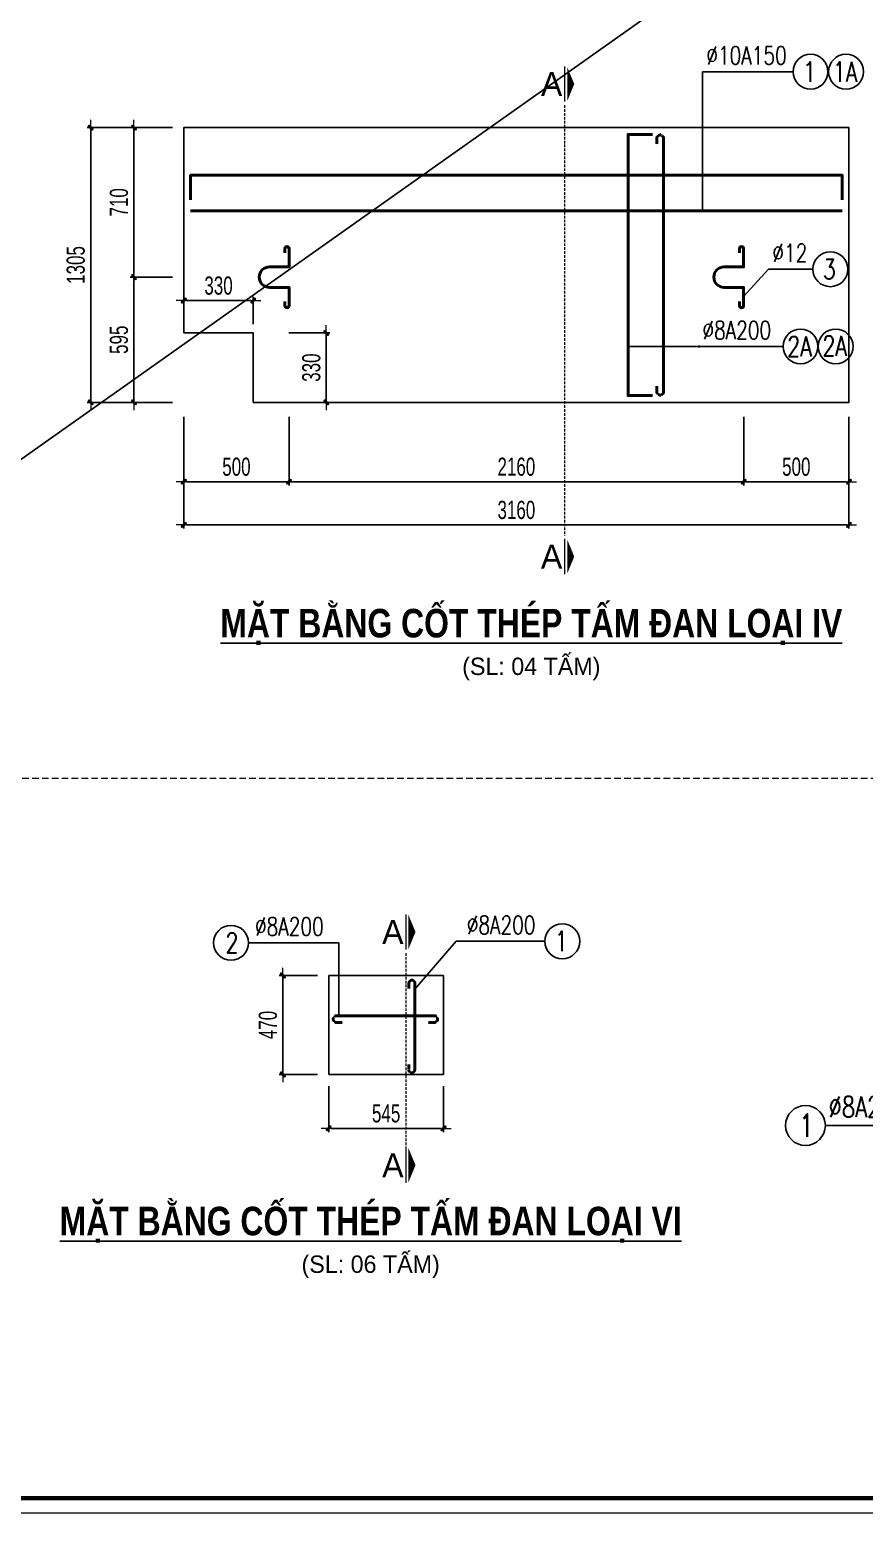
# Model space of a CAD drawing. Header units: millimetres. Extents: x -211129 to 461116, y -574633 to 115.
# Drawn here: x 13074 to 28937, y -574633 to -546448 of the extents above; entities that cross this region are included whole.
import ezdxf
from ezdxf.enums import TextEntityAlignment as Align

# ---------------------------------------------------------------- set-up
doc = ezdxf.new("R2010")
doc.units = ezdxf.units.MM
doc.header["$MEASUREMENT"] = 0
doc.header["$PDMODE"] = 32
doc.linetypes.add('HIDDEN', pattern=[0.375, 0.25, -0.125])
doc.layers.get('Defpoints').update_dxf_attribs({"color": 1})
doc.layers.add('KCS_Plotter', color=11, linetype='Continuous', plot=False)
for name, color, linetype, lineweight in [('Khungten_LCDI', 7, 'Continuous', 5), ('LC Dim', 8, 'Continuous', 18), ('LC Khac', 4, 'Continuous', 9), ('LC MANH DUT', 35, 'HIDDEN', 5), ('LC Net dam2', 6, 'Continuous', 40), ('LC Net thay', 63, 'Continuous', 25), ('LC Text1', 3, 'Continuous', 20), ('LC Text2', 7, 'Continuous', 25)]:
    doc.layers.add(name, color=color, linetype=linetype, lineweight=lineweight)
doc.styles.add('HOATBIF', font='hoatbif.shx', dxfattribs={"width": 0.7})
doc.styles.add('Khungten', font='VHAVAN.TTF', dxfattribs={"width": 0.9, "height": 5000})
doc.styles.add('LC 1', font='VHAVANB.TTF')
doc.styles.add('LC 3', font='vnsimli.shx', dxfattribs={"width": 0.75})
doc.styles.add('LC3', font='VHARIALB.TTF', dxfattribs={"width": 0.8})
doc.styles.add('Title', font='VHBLACK.TTF', dxfattribs={"width": 0.8})
doc.dimstyles.new('1-170', dxfattribs={"dimscale": 138, "dimtxt": 2.5, "dimasz": 0.35, "dimexe": 0.5, "dimexo": 0, "dimgap": 0.8, "dimtad": 1, "dimdec": 0, "dimzin": 0, "dimdsep": 46, "dimtxsty": 'HOATBIF', "dimblk1": 'DOT', "dimblk2": 'DOT', "dimsah": 1, "dimcen": -1, "dimdle": 1, "dimclrd": 256, "dimclre": 256, "dimclrt": 4, "dimadec": 3, "dimazin": 2, "dimtfac": 0.333333, "dimtdec": 0, "dimtix": 1, "dimtmove": 2, "dimatfit": 3, "dimldrblk": 'DOT', "dimfxl": 1, "dimtvp": 0.833333, "dimtolj": 1, "dimtzin": 0, "dimarcsym": 0})

# ---------------------------------------------------------------- blocks, each defined once
blk = doc.blocks.new('lcdi fix')
at = {"layer": 'Defpoints', "lineweight": 0}
blk.add_lwpolyline([(-1200, -14850), (-1200, 14850), (40800, 14850), (40800, -14850)], close=True, dxfattribs=at)
at = {"layer": 'Khungten_LCDI', "color": 5, "lineweight": 60}
blk.add_lwpolyline([(0, -14650), (0, 14650), (40600, 14650), (40600, -14650)], close=True, dxfattribs=at)
at = {"color": 7, "style": 'Khungten', "width": 0.8}
for tag, p in [('REVISION', (39499, -10746)), ('NGAYHT', (39546, -11609))]:
    blk.add_attdef(tag, text='', height=200, dxfattribs=at).set_placement(p, align=Align.CENTER)
at = {"layer": 'LC Text1', "color": 3, "style": 'LC 1', "width": 1.834006}
for tag, p, p2 in [('TENBANVE1', (36913, -8886), (40339, -8886)), ('TENBANVE2', (36913, -9562), (40339, -9562))]:
    blk.add_attdef(tag, text='', height=250, dxfattribs=at).set_placement(p, p2, align=Align.FIT)
at = {"layer": 'LC Text1', "style": 'Title', "width": 0.7}
blk.add_attdef('SOBANVE', text='', height=250, dxfattribs=at).set_placement((39562, -13896), align=Align.CENTER)
blk = doc.blocks.new('DOT')
at = {"layer": 'LC Dim'}
blk.add_line((-3, 0), (3, 0), dxfattribs=at)
at = {"layer": 'LC Dim', "color": 4}
blk.add_line((-1, -1), (1, 1), dxfattribs=at)
blk.add_lwpolyline([(0.5, 1), (-1, -0.5), (-0.5, -1), (1, 0.5)], close=True, dxfattribs=at)
blk = doc.blocks.new('*D820')
at = {"layer": 'Defpoints', "color": 0, "transparency": 16777216}
for p in [(16004, -553803), (28644, -553803), (16004, -555856)]:
    blk.add_point(p, dxfattribs=at)
at = {"layer": 'LC Dim', "lineweight": -2, "transparency": 16777216}
for p, q in [((16004, -553803), (16004, -555925)), ((28644, -553803), (28644, -555925)), ((28595, -555856), (16052, -555856))]:
    blk.add_line(p, q, dxfattribs=at)
at = {"layer": 'LC Dim', "lineweight": -2, "transparency": 16777216, "xscale": 48.3, "yscale": 48.3, "zscale": 48.3, "rotation": 180}
blk.add_blockref('DOT', (16004, -555856), dxfattribs=at)
at = {"layer": 'LC Dim', "lineweight": -2, "transparency": 16777216, "xscale": 48.3, "yscale": 48.3, "zscale": 48.3}
blk.add_blockref('DOT', (28644, -555856), dxfattribs=at)
at = {"layer": 'LC Dim', "color": 4, "transparency": 16777216, "insert": (22324, -555573), "char_height": 345, "attachment_point": 5, "style": 'HOATBIF'}
blk.add_mtext('\\A1;3160', dxfattribs=at)
blk = doc.blocks.new('_Dot')
at = {"color": 0, "linetype": 'ByBlock', "lineweight": -2}
blk.add_line((-0.5, 0), (-1, 0), dxfattribs=at)
at = {"color": 0, "linetype": 'ByBlock', "const_width": 0.5}
blk.add_lwpolyline([(-0.25, 0, 1), (0.25, 0, 1)], format="xyb", close=True, dxfattribs=at)
blk = doc.blocks.new('*D821')
at = {"layer": 'Defpoints', "color": 0, "transparency": 16777216}
for p in [(15792, -548308), (15055, -551148), (15792, -551148)]:
    blk.add_point(p, dxfattribs=at)
at = {"layer": 'LC Dim', "lineweight": -2, "transparency": 16777216}
for p, q in [((15792, -548308), (14986, -548308)), ((15055, -548357), (15055, -551100)), ((15792, -551148), (14986, -551148))]:
    blk.add_line(p, q, dxfattribs=at)
at = {"layer": 'LC Dim', "lineweight": -2, "transparency": 16777216, "xscale": 48.3, "yscale": 48.3, "zscale": 48.3}
for p, rotation in [((15055, -548308), 90), ((15055, -551148), 270)]:
    blk.add_blockref('DOT', p, dxfattribs=dict(at, rotation=rotation))
at = {"layer": 'LC Dim', "color": 4, "transparency": 16777216, "insert": (14772, -549728), "char_height": 345, "attachment_point": 5, "rotation": 90, "style": 'HOATBIF'}
blk.add_mtext('\\A1;710', dxfattribs=at)
blk = doc.blocks.new('*D824')
at = {"layer": 'Defpoints', "color": 0, "transparency": 16777216}
for p in [(16004, -553803), (18004, -553803), (16004, -555035)]:
    blk.add_point(p, dxfattribs=at)
at = {"layer": 'LC Dim', "lineweight": -2, "transparency": 16777216}
for p, q in [((16004, -553803), (16004, -555104)), ((18004, -553803), (18004, -555104)), ((17955, -555035), (16052, -555035))]:
    blk.add_line(p, q, dxfattribs=at)
at = {"layer": 'LC Dim', "lineweight": -2, "transparency": 16777216, "xscale": 48.3, "yscale": 48.3, "zscale": 48.3, "rotation": 180}
blk.add_blockref('DOT', (16004, -555035), dxfattribs=at)
at = {"layer": 'LC Dim', "lineweight": -2, "transparency": 16777216, "xscale": 48.3, "yscale": 48.3, "zscale": 48.3}
blk.add_blockref('DOT', (18004, -555035), dxfattribs=at)
at = {"layer": 'LC Dim', "color": 4, "transparency": 16777216, "insert": (17004, -554752), "char_height": 345, "attachment_point": 5, "style": 'HOATBIF'}
blk.add_mtext('\\A1;500', dxfattribs=at)
blk = doc.blocks.new('*D825')
at = {"layer": 'Defpoints', "color": 0, "transparency": 16777216}
for p in [(18004, -553803), (26644, -553803), (26644, -555035)]:
    blk.add_point(p, dxfattribs=at)
at = {"layer": 'LC Dim', "lineweight": -2, "transparency": 16777216}
for p, q in [((18004, -553803), (18004, -555104)), ((26644, -553803), (26644, -555104)), ((18052, -555035), (26595, -555035))]:
    blk.add_line(p, q, dxfattribs=at)
at = {"layer": 'LC Dim', "lineweight": -2, "transparency": 16777216, "xscale": 48.3, "yscale": 48.3, "zscale": 48.3, "rotation": 180}
blk.add_blockref('DOT', (18004, -555035), dxfattribs=at)
at = {"layer": 'LC Dim', "lineweight": -2, "transparency": 16777216, "xscale": 48.3, "yscale": 48.3, "zscale": 48.3}
blk.add_blockref('DOT', (26644, -555035), dxfattribs=at)
at = {"layer": 'LC Dim', "color": 4, "transparency": 16777216, "insert": (22324, -554752), "char_height": 345, "attachment_point": 5, "style": 'HOATBIF'}
blk.add_mtext('\\A1;2160', dxfattribs=at)
blk = doc.blocks.new('TIEUDE1')
at = {"layer": 'LC Text2', "color": 7, "style": 'LC 1'}
blk.add_attdef('TIªU§Ò', text='', height=5, dxfattribs=at).set_placement((0, 0), align=Align.BOTTOM_CENTER)
blk.add_attdef('TL', text='', height=3, dxfattribs=at).set_placement((0, -2), align=Align.TOP_CENTER)
blk = doc.blocks.new('*D826')
at = {"layer": 'Defpoints', "color": 0, "transparency": 16777216}
for p in [(26644, -553803), (28644, -553803), (28644, -555035)]:
    blk.add_point(p, dxfattribs=at)
at = {"layer": 'LC Dim', "lineweight": -2, "transparency": 16777216}
for p, q in [((26644, -553803), (26644, -555104)), ((28644, -553803), (28644, -555104)), ((26692, -555035), (28595, -555035))]:
    blk.add_line(p, q, dxfattribs=at)
at = {"layer": 'LC Dim', "lineweight": -2, "transparency": 16777216, "xscale": 48.3, "yscale": 48.3, "zscale": 48.3, "rotation": 180}
blk.add_blockref('DOT', (26644, -555035), dxfattribs=at)
at = {"layer": 'LC Dim', "lineweight": -2, "transparency": 16777216, "xscale": 48.3, "yscale": 48.3, "zscale": 48.3}
blk.add_blockref('DOT', (28644, -555035), dxfattribs=at)
at = {"layer": 'LC Dim', "color": 4, "transparency": 16777216, "insert": (27644, -554752), "char_height": 345, "attachment_point": 5, "style": 'HOATBIF'}
blk.add_mtext('\\A1;500', dxfattribs=at)
blk = doc.blocks.new('*D862')
at = {"layer": 'Defpoints', "color": 0, "transparency": 16777216}
for p in [(15792, -548308), (14234, -553528), (15792, -553528)]:
    blk.add_point(p, dxfattribs=at)
at = {"layer": 'LC Dim', "lineweight": -2, "transparency": 16777216}
for p, q in [((15792, -548308), (14165, -548308)), ((14234, -548357), (14234, -553480)), ((15792, -553528), (14165, -553528))]:
    blk.add_line(p, q, dxfattribs=at)
at = {"layer": 'LC Dim', "lineweight": -2, "transparency": 16777216, "xscale": 48.3, "yscale": 48.3, "zscale": 48.3}
for p, rotation in [((14234, -548308), 90), ((14234, -553528), 270)]:
    blk.add_blockref('DOT', p, dxfattribs=dict(at, rotation=rotation))
at = {"layer": 'LC Dim', "color": 4, "transparency": 16777216, "insert": (13951, -550918), "char_height": 345, "attachment_point": 5, "rotation": 90, "style": 'HOATBIF'}
blk.add_mtext('\\A1;1305', dxfattribs=at)
blk = doc.blocks.new('*D863')
at = {"layer": 'Defpoints', "color": 0, "transparency": 16777216}
for p in [(15055, -551148), (15792, -551148), (15792, -553528)]:
    blk.add_point(p, dxfattribs=at)
at = {"layer": 'LC Dim', "lineweight": -2, "transparency": 16777216}
for p, q in [((15792, -551148), (14986, -551148)), ((15055, -553480), (15055, -551197)), ((15792, -553528), (14986, -553528))]:
    blk.add_line(p, q, dxfattribs=at)
at = {"layer": 'LC Dim', "lineweight": -2, "transparency": 16777216, "xscale": 48.3, "yscale": 48.3, "zscale": 48.3}
for p, rotation in [((15055, -551148), 90), ((15055, -553528), 270)]:
    blk.add_blockref('DOT', p, dxfattribs=dict(at, rotation=rotation))
at = {"layer": 'LC Dim', "color": 4, "transparency": 16777216, "insert": (14772, -552338), "char_height": 345, "attachment_point": 5, "rotation": 90, "style": 'HOATBIF'}
blk.add_mtext('\\A1;595', dxfattribs=at)
blk = doc.blocks.new('*D864')
at = {"layer": 'Defpoints', "color": 0, "transparency": 16777216}
for p in [(17324, -551594), (16004, -552039), (17324, -552041)]:
    blk.add_point(p, dxfattribs=at)
at = {"layer": 'LC Dim', "lineweight": -2, "transparency": 16777216}
for p, q in [((16004, -552039), (16004, -551525)), ((17324, -552041), (17324, -551525)), ((16052, -551594), (17275, -551594))]:
    blk.add_line(p, q, dxfattribs=at)
at = {"layer": 'LC Dim', "lineweight": -2, "transparency": 16777216, "xscale": 48.3, "yscale": 48.3, "zscale": 48.3, "rotation": 180}
blk.add_blockref('DOT', (16004, -551594), dxfattribs=at)
at = {"layer": 'LC Dim', "lineweight": -2, "transparency": 16777216, "xscale": 48.3, "yscale": 48.3, "zscale": 48.3}
blk.add_blockref('DOT', (17324, -551594), dxfattribs=at)
at = {"layer": 'LC Dim', "color": 4, "transparency": 16777216, "insert": (16664, -551311), "char_height": 345, "attachment_point": 5, "style": 'HOATBIF'}
blk.add_mtext('\\A1;330', dxfattribs=at)
blk = doc.blocks.new('*D865')
at = {"layer": 'Defpoints', "color": 0, "transparency": 16777216}
for p in [(18001, -552208), (18001, -553528), (18711, -553528)]:
    blk.add_point(p, dxfattribs=at)
at = {"layer": 'LC Dim', "lineweight": -2, "transparency": 16777216}
for p, q in [((18001, -552208), (18780, -552208)), ((18711, -552257), (18711, -553480)), ((18001, -553528), (18780, -553528))]:
    blk.add_line(p, q, dxfattribs=at)
at = {"layer": 'LC Dim', "lineweight": -2, "transparency": 16777216, "xscale": 48.3, "yscale": 48.3, "zscale": 48.3}
for p, rotation in [((18711, -552208), 90), ((18711, -553528), 270)]:
    blk.add_blockref('DOT', p, dxfattribs=dict(at, rotation=rotation))
at = {"layer": 'LC Dim', "color": 4, "transparency": 16777216, "insert": (18428, -552868), "char_height": 345, "attachment_point": 5, "rotation": 90, "style": 'HOATBIF'}
blk.add_mtext('\\A1;330', dxfattribs=at)
blk = doc.blocks.new('*D998')
at = {"layer": 'Defpoints', "color": 0, "transparency": 16777216}
for p in [(18759, -566517), (20939, -566517), (18759, -567320)]:
    blk.add_point(p, dxfattribs=at)
at = {"layer": 'LC Dim', "lineweight": -2, "transparency": 16777216}
for p, q in [((18759, -566517), (18759, -567389)), ((20939, -566517), (20939, -567389)), ((20890, -567320), (18807, -567320))]:
    blk.add_line(p, q, dxfattribs=at)
at = {"layer": 'LC Dim', "lineweight": -2, "transparency": 16777216, "xscale": 48.3, "yscale": 48.3, "zscale": 48.3, "rotation": 180}
blk.add_blockref('DOT', (18759, -567320), dxfattribs=at)
at = {"layer": 'LC Dim', "lineweight": -2, "transparency": 16777216, "xscale": 48.3, "yscale": 48.3, "zscale": 48.3}
blk.add_blockref('DOT', (20939, -567320), dxfattribs=at)
at = {"layer": 'LC Dim', "color": 4, "transparency": 16777216, "insert": (19849, -567037), "char_height": 345, "attachment_point": 5, "style": 'HOATBIF'}
blk.add_mtext('\\A1;545', dxfattribs=at)
blk = doc.blocks.new('*D1001')
at = {"layer": 'Defpoints', "color": 0, "transparency": 16777216}
for p in [(18547, -564416), (17886, -566296), (18547, -566296)]:
    blk.add_point(p, dxfattribs=at)
at = {"layer": 'LC Dim', "lineweight": -2, "transparency": 16777216}
for p, q in [((18547, -564416), (17817, -564416)), ((17886, -564464), (17886, -566248)), ((18547, -566296), (17817, -566296))]:
    blk.add_line(p, q, dxfattribs=at)
at = {"layer": 'LC Dim', "lineweight": -2, "transparency": 16777216, "xscale": 48.3, "yscale": 48.3, "zscale": 48.3}
for p, rotation in [((17886, -564416), 90), ((17886, -566296), 270)]:
    blk.add_blockref('DOT', p, dxfattribs=dict(at, rotation=rotation))
at = {"layer": 'LC Dim', "color": 4, "transparency": 16777216, "insert": (17603, -565356), "char_height": 345, "attachment_point": 5, "rotation": 90, "style": 'HOATBIF'}
blk.add_mtext('\\A1;470', dxfattribs=at)

msp = doc.modelspace()

# ---------------------------------------------------------------- linework, layer by layer
at = {"layer": 'KCS_Plotter'}
msp.add_line((-15409.4, -574633), (45316.3, -531691.2), dxfattribs=at)
at = {"layer": 'LC Khac', "color": 1, "ltscale": 2}
for p, q in [((23240.1, -547146.5), (23240.1, -547815)), ((23240.1, -556122.9), (23240.1, -556791.4)), ((20222.7, -563254.1), (20222.7, -563922.6)), ((20222.7, -567688.2), (20222.7, -568356.7))]:
    msp.add_line(p, q, dxfattribs=at)
for points in [[(23424.6, -547480.8, 0, 649.2, 0), (23290.5, -547480.8, 378.7, 378.7, 0)], [(23424.6, -556457.2, 0, 649.2, 0), (23290.5, -556457.2, 378.7, 378.7, 0)], [(20407.3, -563588.3, 0, 649.2, 0), (20273.1, -563588.3, 378.7, 378.7, 0)], [(20407.3, -568019.7, 0, 649.2, 0), (20273.1, -568019.7, 378.7, 378.7, 0)]]:
    msp.add_lwpolyline(points, format="xyseb", dxfattribs=at)
at = {"layer": 'LC MANH DUT', "ltscale": 200}
for p, q in [((23240.1, -547882.1), (23240.1, -556062.5)), ((20222.7, -563989.6), (20222.7, -567926.7))]:
    msp.add_line(p, q, dxfattribs=at)
at = {"layer": 'LC MANH DUT', "ltscale": 500}
msp.add_line((39309.3, -560672.7), (-13608.9, -560672.7), dxfattribs=at)
at = {"layer": 'LC Net dam2', "linetype": 'HIDDEN', "ltscale": 2}
msp.add_line((16131.6, -549890.1), (28515.9, -549890.1), dxfattribs=at)
at = {"layer": 'LC Net dam2'}
for points in [[(24909.8, -553400.4), (24447.1, -553400.4), (24447.1, -548436.4), (24909.8, -548436.4)], [(16131.6, -549677.1), (16131.6, -549214.4), (28515.9, -549214.4), (28515.9, -549677.1)]]:
    msp.add_lwpolyline(points, dxfattribs=at)
at = {"layer": 'LC Net dam2', "linetype": 'HIDDEN', "ltscale": 2}
for points in [[(24993.6, -553211.6), (24993.6, -553324.5, 1), (25122.8, -553324.5), (25122.8, -548512.4, 1), (24993.6, -548512.4), (24993.6, -548625.3)], [(20278.3, -566107.2), (20278.1, -566207.3, 1), (20392.7, -566207.5), (20396.1, -564561.8, 1), (20281.5, -564561.6), (20281.3, -564661.7)], [(20649.7, -565308), (20762.6, -565308, 1), (20762.6, -565178.8), (18906.6, -565178.8, 1), (18906.6, -565308), (19019.5, -565308)]]:
    msp.add_lwpolyline(points, format="xyb", dxfattribs=at)
at = {"layer": 'LC Net dam2'}
for points in [[(17924.5, -550685.3), (17924.5, -550607.4, -1), (18003.8, -550607.4), (18003.8, -550954.5), (17631.2, -550954.5, 1), (17631.2, -551342.4), (18003.8, -551342.4), (18003.8, -551689.4, -1), (17924.5, -551689.4), (17924.5, -551611.6)], [(26564.5, -550685.3), (26564.5, -550607.4, -1), (26643.8, -550607.4), (26643.8, -550954.5), (26271.2, -550954.5, 1), (26271.2, -551342.4), (26643.8, -551342.4), (26643.8, -551689.4, -1), (26564.5, -551689.4), (26564.5, -551611.6)]]:
    msp.add_lwpolyline(points, format="xyb", dxfattribs=at)
at = {"layer": 'LC Net thay', "ltscale": 0.2}
for p, q in [((18758.7, -564416), (20938.7, -564416)), ((18758.7, -566296), (18758.7, -564416)), ((20938.7, -566296), (20938.7, -564416)), ((18758.7, -565548.5), (18758.7, -565548.5)), ((20938.7, -566296), (18758.7, -566296))]:
    msp.add_line(p, q, dxfattribs=at)
msp.add_lwpolyline([(16003.8, -552208.4), (16003.8, -549668.4), (16003.8, -548851.9), (16003.8, -548851.9), (16003.8, -548308.4), (28643.8, -548308.4), (28643.8, -548811.9), (28643.8, -548851.9), (28643.8, -549668.4), (28643.8, -549708.4), (28643.8, -553528.4), (17323.8, -553528.4), (17323.8, -552208.4), (16003.8, -552208.4)], dxfattribs=at)
at = {"layer": 'LC Text2', "ltscale": 100}
for centre, radius in [((27914.4, -547246.8), 331.6), ((28590.3, -547246.8), 331.6), ((28291.1, -550998.5), 331.6), ((27724.7, -552465.8), 331.6), ((28391.6, -552465.8), 331.6), ((16901.1, -563794.4), 331.6), ((23196.9, -563765.4), 331.6), ((27818.3, -567264.8), 378.9)]:
    msp.add_circle(centre, radius, dxfattribs=at)

# ---------------------------------------------------------------- block references
at = {"layer": 'LC Net thay', "xscale": 1.44585, "yscale": 1.44585, "zscale": 1.44585}
msp.add_blockref('lcdi fix', (-13674.4, -553162.1), dxfattribs=at)
at = {"layer": 'LC Text2'}
ref = msp.add_blockref('TIEUDE1', (22608.3, -558156.4), dxfattribs=dict(at, xscale=110.1599971429216, yscale=110.1599971429216, zscale=110.1599971429216))
ref.add_attrib('TIªU§Ò', '%%UmÆt b»ng cèt thÐp tÊm ®an LO¹I iv', dxfattribs={"color": 7, "height": 542.473, "style": 'LC3', "width": 0.8}).set_placement((22608.3, -558156.4), align=Align.BOTTOM_CENTER)
ref.add_attrib('TL', '(SL: 04 TÊM)', dxfattribs={"color": 7, "height": 330.48, "style": 'LC 1'}).set_placement((22608.3, -558376.8), align=Align.TOP_CENTER)
ref = msp.add_blockref('TIEUDE1', (19555.1, -569514), dxfattribs=dict(at, xscale=110.1599971429216, yscale=110.1599971429216, zscale=110.1599971429216))
ref.add_attrib('TIªU§Ò', '%%UmÆt b»ng cèt thÐp tÊm ®an LO¹I Vi', dxfattribs={"color": 7, "height": 542.473, "style": 'LC3', "width": 0.8}).set_placement((19555.1, -569514), align=Align.BOTTOM_CENTER)
ref.add_attrib('TL', '(SL: 06 TÊM)', dxfattribs={"color": 7, "height": 330.48, "style": 'LC 1'}).set_placement((19555.1, -569734.3), align=Align.TOP_CENTER)

# ---------------------------------------------------------------- texts
at = {"ltscale": 2, "style": 'LC 1'}
for p in [(22994.2, -547480.8), (22994.2, -556457.2), (19976.9, -563588.3), (19976.9, -568019.7)]:
    msp.add_attdef('A', text='A', height=454.4, dxfattribs=at).set_placement(p, align=Align.MIDDLE_CENTER)
at = {"layer": 'LC Text2', "linetype": 'ByBlock', "style": 'LC 3', "width": 0.75}
for s, height, p in [('%%C10A150', 344.25, (25934.4, -547109.4)), ('%%C12', 344.25, (27189.8, -550861.1)), ('%%C8A200', 344.25, (25860.2, -552328.4)), ('%%C8A200', 344.25, (17356.5, -563657)), ('%%C8A200', 344.25, (21381.6, -563628)), ('%%C8A200', 393.43, (28259, -567107.8))]:
    msp.add_text(s, height=height, dxfattribs=at).set_placement(p)
at = {"layer": 'LC Text2', "ltscale": 100, "style": 'LC 3', "width": 0.75}
for s, height, p in [('1', 378.7, (27895.7, -547246.8)), ('1A', 378.67, (28571.6, -547246.8)), ('3', 378.7, (28272.4, -550998.5)), ('2A', 378.67, (27706, -552465.8)), ('2A', 378.67, (28372.9, -552454.8)), ('2', 378.7, (16919.8, -563794.4)), ('1', 378.7, (23178.2, -563765.4)), ('1', 432.8, (27839.7, -567264.8))]:
    msp.add_text(s, height=height, dxfattribs=at).set_placement(p, align=Align.MIDDLE_CENTER)

# ---------------------------------------------------------------- dimensions: what is measured, and where the dimension line sits
at = {"layer": 'LC Dim'}
for base, p1, p2, angle, picture, middle in [((14234.2, -553528.4), (15792.4, -548308.4), (15792.4, -553528.4), 90, '*D862', (13951.3, -550918.4)), ((15055.2, -551148.4), (15792.4, -548308.4), (15792.4, -551148.4), 90, '*D821', (14772.3, -549728.4)), ((15055.2, -551148.4), (15792.4, -553528.4), (15792.4, -551148.4), 270, '*D863', (14772.3, -552338.4)), ((18711.3, -553528.4), (18000.8, -552208.4), (18000.8, -553528.4), 90, '*D865', (18428.4, -552868.4)), ((28643.8, -555035.2), (26643.8, -553802.8), (28643.8, -553802.8), 180, '*D826', (27643.8, -554752.3)), ((17886, -566296), (18547.3, -564416), (18547.3, -566296), 90, '*D1001', (17603.1, -565356))]:
    dim = msp.add_linear_dim(base=base, p1=p1, p2=p2, angle=angle, dimstyle='1-170', override={"dimlfac": 0.25}, dxfattribs=at)
    dim.commit()
    dim.dimension.update_dxf_attribs({"geometry": picture, "text_midpoint": middle})
for base, p1, p2, picture, middle in [((17323.8, -551593.7), (16003.8, -552038.9), (17323.8, -552041.2), '*D864', (16663.8, -551310.8)), ((16003.8, -555856.4), (28643.8, -553802.8), (16003.8, -553802.8), '*D820', (22323.8, -555573.5)), ((16003.8, -555035.2), (18003.8, -553802.8), (16003.8, -553802.8), '*D824', (17003.8, -554752.3)), ((26643.8, -555035.2), (18003.8, -553802.8), (26643.8, -553802.8), '*D825', (22323.8, -554752.3)), ((18758.7, -567320.2), (20938.7, -566516.9), (18758.7, -566516.9), '*D998', (19848.7, -567037.3))]:
    dim = msp.add_linear_dim(base=base, p1=p1, p2=p2, dimstyle='1-170', override={"dimlfac": 0.25}, dxfattribs=at)
    dim.commit()
    dim.dimension.update_dxf_attribs({"geometry": picture, "text_midpoint": middle})

# ---------------------------------------------------------------- leaders
for points in [[(25862.7, -549890.1), (25862.7, -547246.8), (27582.8, -547246.8)], [(25862.7, -549214.4), (25862.7, -547668.2)], [(26643.8, -551515.9), (27118.1, -550998.5), (27959.6, -550998.5)], [(24447.1, -552465.8), (25897.4, -552465.8)], [(25122.8, -552465.8), (25540.8, -552465.8), (26717.4, -552465.8)], [(25798.5, -552465.8), (25706.1, -552465.8), (27393.1, -552465.8)], [(18952.8, -565178.8), (18952.8, -563794.4), (17232.7, -563794.4)], [(20392.7, -564673.7), (21178.3, -563765.4), (22865.4, -563765.4)], [(30016.7, -566206.7), (30016.7, -567264.8), (28197.2, -567264.8)]]:
    msp.add_leader(points, dimstyle='1-170', override={"dimlfac": 0.25}, dxfattribs=at)

doc.saveas('drawing.dxf')
